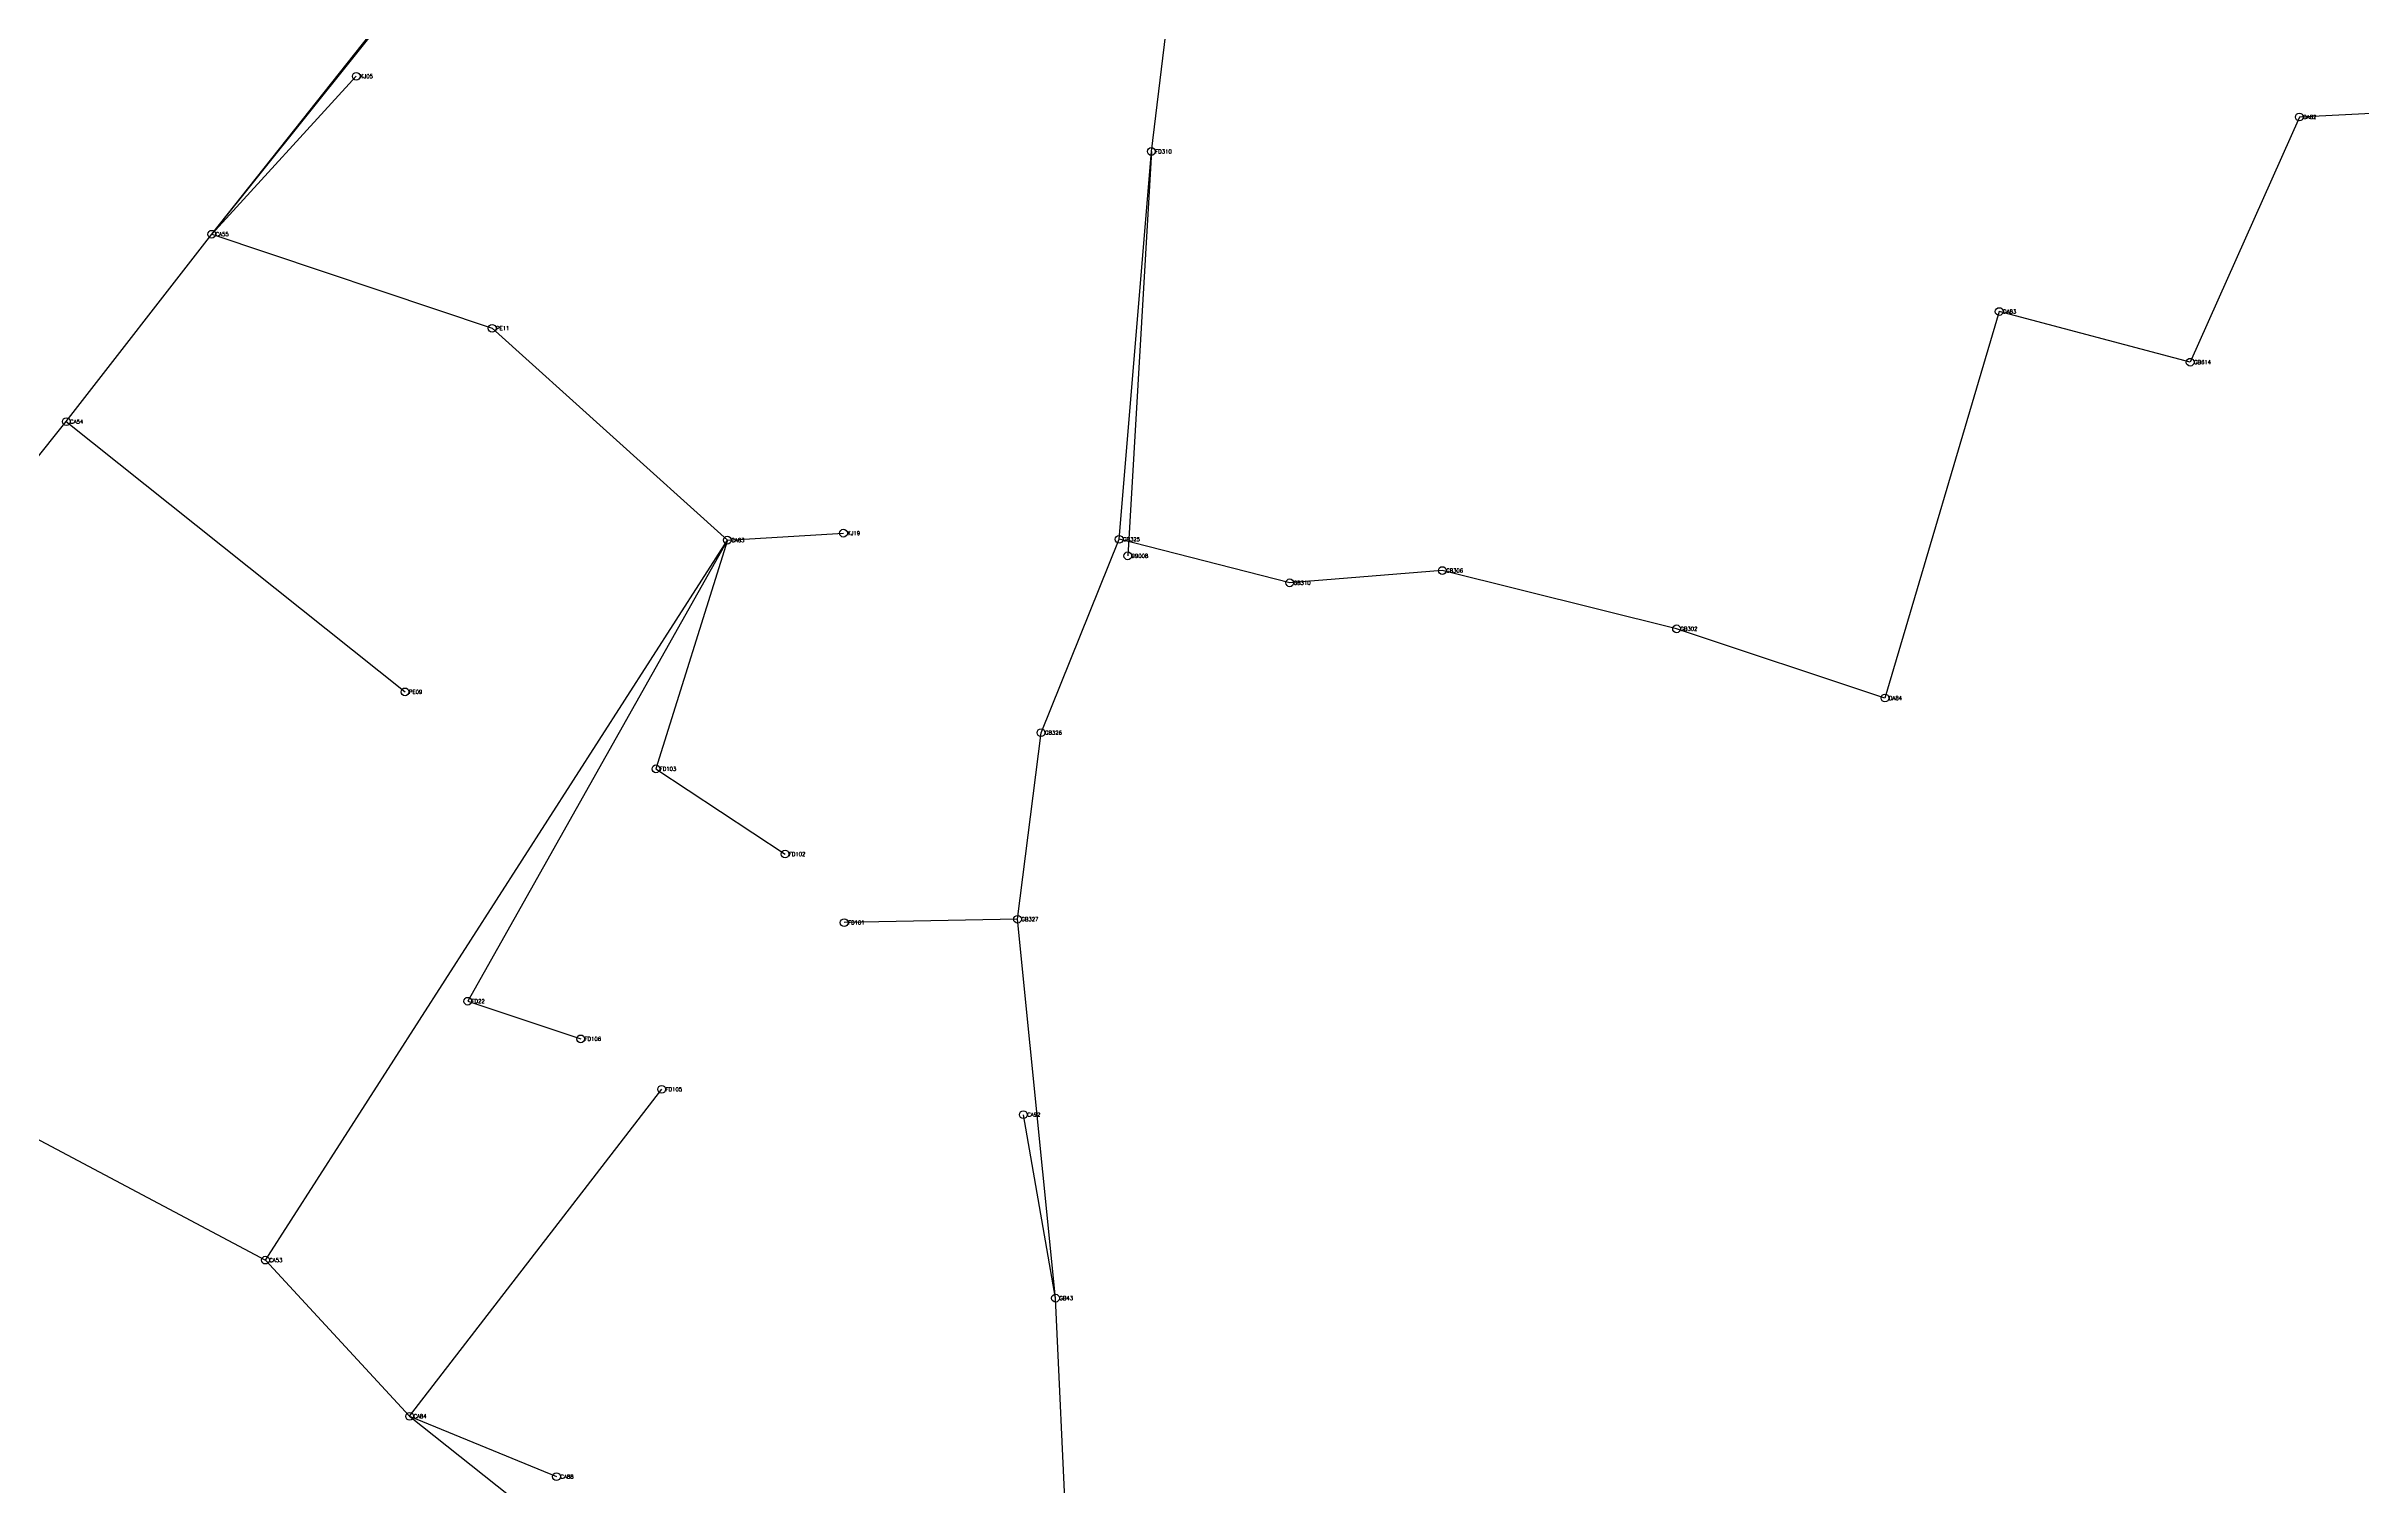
# Model space of a CAD drawing. Extents: x 166396 to 169408, y 2545087 to 2547192.
# Drawn here: x 168228 to 168825, y 2546458 to 2546829 of the extents above; entities that cross this region are included whole.
import ezdxf

# ---------------------------------------------------------------- set-up
doc = ezdxf.new("R2010")
doc.units = 0
doc.styles.get("Standard").update_dxf_attribs({"font": 'simplex'})

msp = doc.modelspace()

# ---------------------------------------------------------------- linework, layer by layer
at = {"color": 4}
for p, q in [((168271.003, 2546780.819), (168408.881, 2546954.69)), ((168271.003, 2546780.819), (168358.29, 2546890.063)), ((168513.133, 2546802.142), (168519.621, 2546855.763)), ((168271.003, 2546780.819), (168308.232, 2546821.521)), ((168808.961, 2546811.017), (168780.819, 2546747.844)), ((168887.64, 2546814.985), (168808.961, 2546811.017)), ((168504.822, 2546702.224), (168513.133, 2546802.142)), ((168513.133, 2546802.142), (168507.042, 2546697.949)), ((168233.512, 2546732.539), (168271.003, 2546780.819)), ((168271.003, 2546780.819), (168343.251, 2546756.592)), ((168343.251, 2546756.592), (168403.879, 2546702.006)), ((168731.6, 2546760.894), (168702.17, 2546661.312)), ((168780.819, 2546747.844), (168731.6, 2546760.894)), ((168188.341, 2546676.216), (168233.512, 2546732.539)), ((168233.512, 2546732.539), (168320.812, 2546662.901)), ((168403.879, 2546702.006), (168433.78, 2546703.795)), ((168284.837, 2546516.501), (168403.879, 2546702.006)), ((168403.879, 2546702.006), (168336.974, 2546583.202)), ((168403.879, 2546702.006), (168385.452, 2546643.075)), ((168484.698, 2546652.392), (168504.822, 2546702.224)), ((168548.785, 2546691.01), (168504.822, 2546702.224)), ((168588.094, 2546694.16), (168548.785, 2546691.01)), ((168648.46, 2546679.16), (168588.094, 2546694.16)), ((168702.17, 2546661.312), (168648.46, 2546679.16)), ((168478.648, 2546604.322), (168484.698, 2546652.392)), ((168385.452, 2546643.075), (168418.74, 2546621.117)), ((168478.648, 2546604.322), (168433.974, 2546603.459)), ((168488.429, 2546506.694), (168478.648, 2546604.322)), ((168129.804, 2546598.764), (168284.837, 2546516.501)), ((168336.974, 2546583.202), (168366.071, 2546573.498)), ((168321.989, 2546476.266), (168386.942, 2546560.514)), ((168488.429, 2546506.694), (168480.134, 2546553.97)), ((168284.837, 2546516.501), (168321.989, 2546476.266)), ((168495.077, 2546361.523), (168488.429, 2546506.694)), ((168321.989, 2546476.266), (168377.832, 2546431.986)), ((168321.989, 2546476.266), (168359.83, 2546460.715))]:
    msp.add_line(p, q, dxfattribs=at)
for centre in [(168308.232, 2546821.521), (168808.961, 2546811.017), (168513.133, 2546802.142), (168271.003, 2546780.819), (168343.251, 2546756.592), (168731.6, 2546760.894), (168780.819, 2546747.844), (168233.512, 2546732.539), (168403.879, 2546702.006), (168433.78, 2546703.795), (168504.822, 2546702.224), (168507.042, 2546697.949), (168548.785, 2546691.01), (168588.094, 2546694.16), (168648.46, 2546679.16), (168320.812, 2546662.901), (168702.17, 2546661.312), (168484.698, 2546652.392), (168385.452, 2546643.075), (168418.74, 2546621.117), (168433.974, 2546603.459), (168478.648, 2546604.322), (168336.974, 2546583.202), (168366.071, 2546573.498), (168386.942, 2546560.514), (168480.134, 2546553.97), (168284.837, 2546516.501), (168488.429, 2546506.694), (168321.989, 2546476.266), (168359.83, 2546460.715)]:
    msp.add_circle(centre, 1)

# ---------------------------------------------------------------- texts
at = {"color": 5}
for s, p in [('KJ05', (168309.232, 2546821.021)), ('DA82', (168809.961, 2546810.517)), ('FD310', (168514.133, 2546801.642)), ('CA55', (168272.003, 2546780.319)), ('PE11', (168344.251, 2546756.092)), ('DA83', (168732.6, 2546760.394)), ('GB614', (168781.819, 2546747.344)), ('CA54', (168234.512, 2546732.039)), ('CA83', (168404.879, 2546701.506)), ('KJ19', (168434.78, 2546703.295)), ('GB325', (168505.822, 2546701.724)), ('99008', (168508.042, 2546697.449)), ('GB310', (168549.785, 2546690.51)), ('GB306', (168589.094, 2546693.66)), ('GB302', (168649.46, 2546678.66)), ('PE09', (168321.812, 2546662.401)), ('DA84', (168703.17, 2546660.812)), ('GB326', (168485.698, 2546651.892)), ('FD103', (168386.452, 2546642.575)), ('FD102', (168419.74, 2546620.617)), ('FD101', (168434.974, 2546602.959)), ('GB327', (168479.648, 2546603.822)), ('FD22', (168337.974, 2546582.702)), ('FD106', (168367.071, 2546572.998)), ('FD105', (168387.942, 2546560.014)), ('CA92', (168481.134, 2546553.47)), ('CA53', (168285.837, 2546516.001)), ('GB43', (168489.429, 2546506.194)), ('CA84', (168322.989, 2546475.766)), ('CA88', (168360.83, 2546460.215))]:
    msp.add_text(s, height=1, dxfattribs=at).set_placement(p)

doc.saveas('drawing.dxf')
